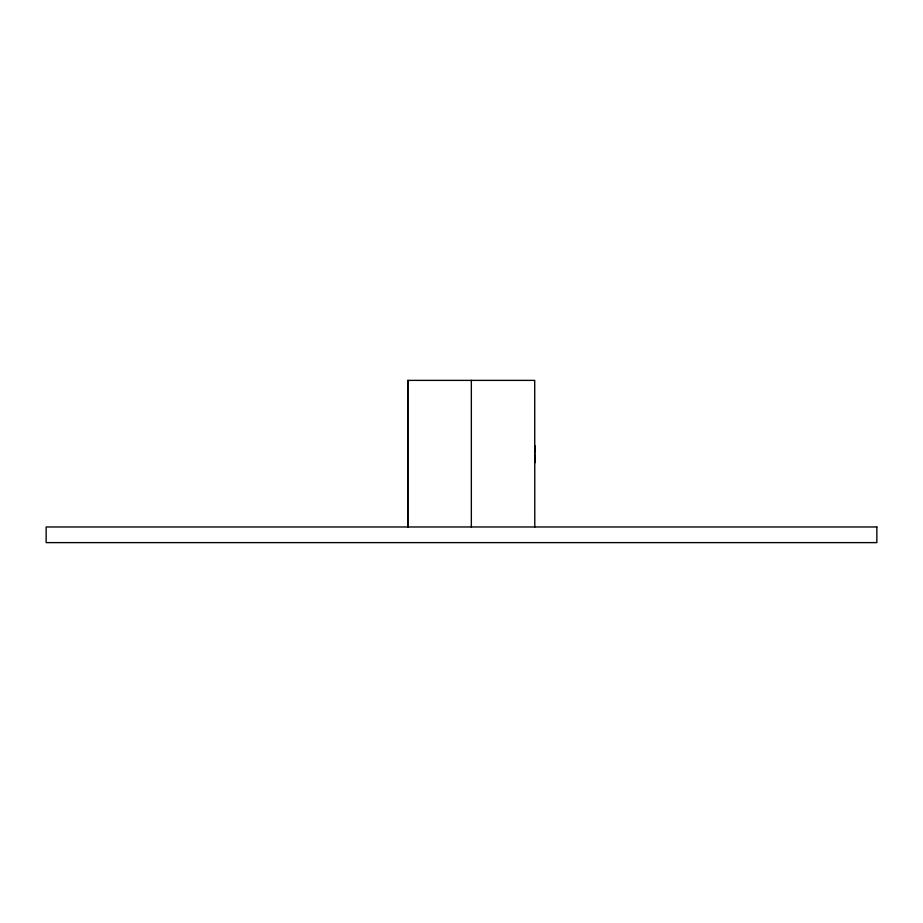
<?xml version="1.0" encoding="UTF-8"?>
<svg xmlns="http://www.w3.org/2000/svg" width="923" height="923" viewBox="0 0 923 923"><rect width="100%" height="100%" fill="white"/><g stroke="black" fill="none" stroke-linecap="round" stroke-linejoin="round"><path stroke-width="1.38" d="M534.752 451.659C534.729 428.572 534.763 481.368 534.74 455.708M534.786 526.975L534.717 380.38L407.758 380.38L407.758 526.975M471.341 380.38L471.341 526.975M407.828 380.38L407.828 526.975M876.85 526.975L46.15 526.975L46.15 542.62L876.85 542.62L876.85 526.975"/></g></svg>
